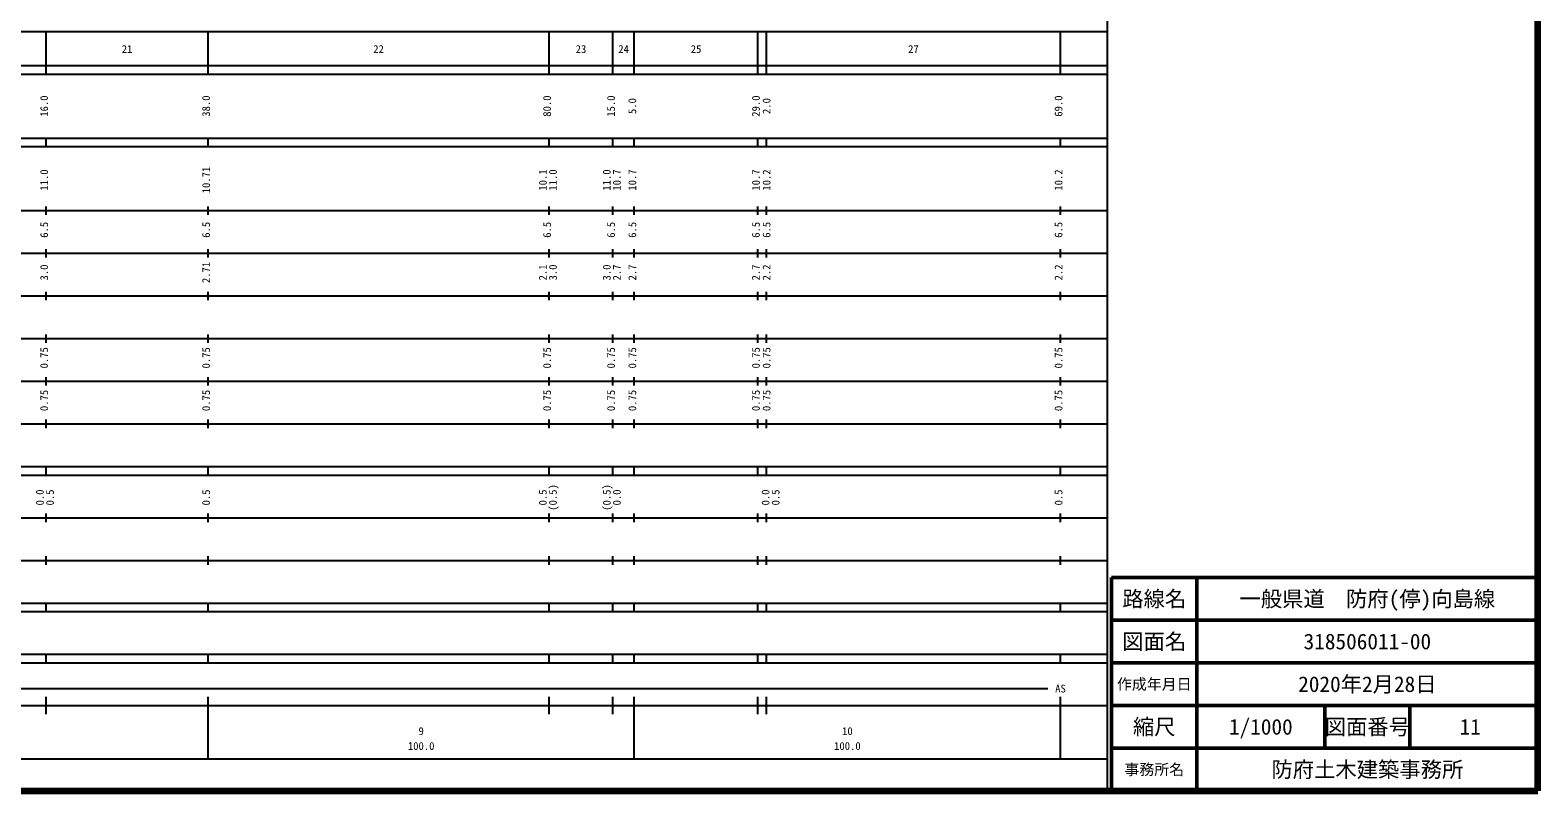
# Model space of a CAD drawing. Units: millimetres on the paper, enlarged 1000 times. Extents: x 40000 to 680000, y 20000 to 380000.
# Drawn here: x 326255 to 680000, y 20000 to 198295 of the extents above; entities that cross this region are included whole.
import ezdxf
from ezdxf.enums import TextEntityAlignment as Align

# ---------------------------------------------------------------- set-up
doc = ezdxf.new("R2010")
doc.units = ezdxf.units.MM
doc.header["$LTSCALE"] = 1000
for name, color, linetype, lineweight in [('M-TTL', 2, 'Continuous', 140), ('M-TTL-BAND', 7, 'Continuous', 25), ('M-TTL-FRAM', 2, 'Continuous', 50), ('M-TTL-LINE', 7, 'Continuous', 50)]:
    doc.layers.add(name, color=color, linetype=linetype, lineweight=lineweight)
doc.layers.add('M-TTL-TXT', color=7, linetype='Continuous')
doc.styles.add('ＭＳ ゴシック', font='')
doc.styles.get('ＭＳ ゴシック').set_extended_font_data('MS Gothic')

msp = doc.modelspace()

# ---------------------------------------------------------------- linework, layer by layer
at = {"layer": 'M-TTL'}
for p, q in [((680000, 20000), (680000, 380000)), ((40000, 20000), (680000, 20000))]:
    msp.add_line(p, q, dxfattribs=at)
at = {"layer": 'M-TTL-BAND'}
for p, q in [((579000, 20000), (579000, 370000)), ((68000, 198000), (579000, 198000)), ((330000, 188000), (330000, 198000)), ((368000, 188000), (368000, 198000)), ((448000, 188000), (448000, 198000)), ((463000, 188000), (463000, 198000)), ((468000, 188000), (468000, 198000)), ((497000, 188000), (497000, 198000)), ((499000, 188000), (499000, 198000)), ((568000, 188000), (568000, 198000)), ((40000, 190000), (579000, 190000)), ((40000, 188000), (579000, 188000)), ((40000, 173000), (579000, 173000)), ((40000, 171000), (579000, 171000)), ((330000, 171000), (330000, 173000)), ((368000, 171000), (368000, 173000)), ((448000, 171000), (448000, 173000)), ((463000, 171000), (463000, 173000)), ((468000, 171000), (468000, 173000)), ((497000, 171000), (497000, 173000)), ((499000, 171000), (499000, 173000)), ((568000, 171000), (568000, 173000)), ((40000, 156000), (579000, 156000)), ((330000, 155000), (330000, 157000)), ((368000, 155000), (368000, 157000)), ((448000, 155000), (448000, 157000)), ((463000, 155000), (463000, 157000)), ((468000, 155000), (468000, 157000)), ((497000, 155000), (497000, 157000)), ((499000, 155000), (499000, 157000)), ((568000, 155000), (568000, 157000)), ((46000, 146000), (579000, 146000)), ((330000, 145000), (330000, 147000)), ((368000, 145000), (368000, 147000)), ((448000, 145000), (448000, 147000)), ((463000, 145000), (463000, 147000)), ((468000, 145000), (468000, 147000)), ((497000, 145000), (497000, 147000)), ((499000, 145000), (499000, 147000)), ((568000, 145000), (568000, 147000)), ((52000, 136000), (579000, 136000)), ((330000, 135000), (330000, 137000)), ((368000, 135000), (368000, 137000)), ((448000, 135000), (448000, 137000)), ((463000, 135000), (463000, 137000)), ((468000, 135000), (468000, 137000)), ((497000, 135000), (497000, 137000)), ((499000, 135000), (499000, 137000)), ((568000, 135000), (568000, 137000)), ((46000, 126000), (579000, 126000)), ((330000, 125000), (330000, 127000)), ((368000, 125000), (368000, 127000)), ((448000, 125000), (448000, 127000)), ((463000, 125000), (463000, 127000)), ((468000, 125000), (468000, 127000)), ((497000, 125000), (497000, 127000)), ((499000, 125000), (499000, 127000)), ((568000, 125000), (568000, 127000)), ((330000, 115000), (330000, 117000)), ((368000, 115000), (368000, 117000)), ((448000, 115000), (448000, 117000)), ((463000, 115000), (463000, 117000)), ((468000, 115000), (468000, 117000)), ((497000, 115000), (497000, 117000)), ((499000, 115000), (499000, 117000)), ((568000, 115000), (568000, 117000)), ((52000, 116000), (579000, 116000)), ((330000, 105000), (330000, 107000)), ((368000, 105000), (368000, 107000)), ((448000, 105000), (448000, 107000)), ((463000, 105000), (463000, 107000)), ((468000, 105000), (468000, 107000)), ((497000, 105000), (497000, 107000)), ((499000, 105000), (499000, 107000)), ((568000, 105000), (568000, 107000)), ((46000, 106000), (579000, 106000)), ((40000, 96000), (579000, 96000)), ((330000, 94000), (330000, 96000)), ((368000, 94000), (368000, 96000)), ((448000, 94000), (448000, 96000)), ((463000, 94000), (463000, 96000)), ((468000, 94000), (468000, 96000)), ((497000, 94000), (497000, 96000)), ((499000, 94000), (499000, 96000)), ((568000, 94000), (568000, 96000)), ((40000, 94000), (579000, 94000)), ((330000, 83000), (330000, 85000)), ((368000, 83000), (368000, 85000)), ((448000, 83000), (448000, 85000)), ((463000, 83000), (463000, 85000)), ((468000, 83000), (468000, 85000)), ((497000, 83000), (497000, 85000)), ((499000, 83000), (499000, 85000)), ((568000, 83000), (568000, 85000)), ((49000, 84000), (579000, 84000)), ((330000, 73000), (330000, 75000)), ((368000, 73000), (368000, 75000)), ((448000, 73000), (448000, 75000)), ((463000, 73000), (463000, 75000)), ((468000, 73000), (468000, 75000)), ((497000, 73000), (497000, 75000)), ((499000, 73000), (499000, 75000)), ((568000, 73000), (568000, 75000)), ((40000, 74000), (579000, 74000)), ((40000, 64000), (579000, 64000)), ((330000, 62000), (330000, 64000)), ((368000, 62000), (368000, 64000)), ((448000, 62000), (448000, 64000)), ((463000, 62000), (463000, 64000)), ((468000, 62000), (468000, 64000)), ((497000, 62000), (497000, 64000)), ((499000, 62000), (499000, 64000)), ((568000, 62000), (568000, 64000)), ((40000, 62000), (579000, 62000)), ((40000, 52000), (579000, 52000)), ((40000, 50000), (579000, 50000)), ((330000, 50000), (330000, 52000)), ((368000, 50000), (368000, 52000)), ((448000, 50000), (448000, 52000)), ((463000, 50000), (463000, 52000)), ((468000, 50000), (468000, 52000)), ((497000, 50000), (497000, 52000)), ((499000, 50000), (499000, 52000)), ((568000, 50000), (568000, 52000)), ((153500, 44000), (565000, 44000)), ((40000, 40000), (579000, 40000)), ((330000, 38000), (330000, 42000)), ((368000, 27500), (368000, 42000)), ((448000, 38000), (448000, 42000)), ((463000, 38000), (463000, 42000)), ((468000, 27500), (468000, 42000)), ((497000, 38000), (497000, 42000)), ((499000, 38000), (499000, 42000)), ((568000, 27500), (568000, 42000)), ((68000, 27500), (579000, 27500))]:
    msp.add_line(p, q, dxfattribs=at)
at = {"layer": 'M-TTL-FRAM'}
for p, q in [((680000, 70000), (580000, 70000)), ((580000, 70000), (580000, 20000))]:
    msp.add_line(p, q, dxfattribs=at)
at = {"layer": 'M-TTL-LINE'}
for p, q in [((600000, 70000), (600000, 20000)), ((680000, 60000), (580000, 60000)), ((680000, 50000), (580000, 50000)), ((680000, 40000), (580000, 40000)), ((630000, 40000), (630000, 30000)), ((650000, 40000), (650000, 30000)), ((680000, 30000), (580000, 30000))]:
    msp.add_line(p, q, dxfattribs=at)

# ---------------------------------------------------------------- texts
at = {"layer": 'M-TTL-BAND', "style": 'ＭＳ ゴシック'}
for s, p in [('21', (349000, 192405)), ('22', (408000, 192405)), ('23', (455500, 192405)), ('24', (465500, 192405)), ('25', (482500, 192405)), ('27', (533500, 192405)), ('AS', (568000, 42500)), ('9', (418000, 32523)), ('10', (518000, 32523)), ('100.0', (418000, 29033)), ('100.0', (518000, 29033))]:
    msp.add_text(s, height=1833, dxfattribs=at).set_placement(p, align=Align.BOTTOM_CENTER)
for s, p in [('16.0', (331000, 180500)), ('38.0', (369000, 180500)), ('80.0', (449000, 180500)), ('15.0', (464000, 180500)), ('5.0', (469000, 180500)), ('29.0', (498000, 180500)), ('2.0', (500500, 180500)), ('69.0', (569000, 180500)), ('11.0', (331000, 163174)), ('10.71', (369000, 163174)), ('10.1', (448000, 163174)), ('11.0', (450370, 163174)), ('11.0', (463000, 163174)), ('10.7', (465370, 163174)), ('10.7', (469000, 163174)), ('10.7', (498000, 163174)), ('10.2', (500500, 163174)), ('10.2', (569000, 163174)), ('6.5', (331000, 151500)), ('6.5', (369000, 151500)), ('6.5', (449000, 151500)), ('6.5', (464000, 151500)), ('6.5', (469000, 151500)), ('6.5', (498000, 151500)), ('6.5', (500500, 151500)), ('6.5', (569000, 151500)), ('3.0', (331000, 141500)), ('2.71', (369000, 141500)), ('2.1', (448000, 141500)), ('3.0', (450370, 141500)), ('3.0', (463000, 141500)), ('2.7', (465370, 141500)), ('2.7', (469000, 141500)), ('2.7', (498000, 141500)), ('2.2', (500500, 141500)), ('2.2', (569000, 141500)), ('0.75', (331000, 121500)), ('0.75', (369000, 121500)), ('0.75', (449000, 121500)), ('0.75', (464000, 121500)), ('0.75', (469000, 121500)), ('0.75', (498000, 121500)), ('0.75', (500500, 121500)), ('0.75', (569000, 121500)), ('0.75', (331000, 111500)), ('0.75', (369000, 111500)), ('0.75', (449000, 111500)), ('0.75', (464000, 111500)), ('0.75', (469000, 111500)), ('0.75', (498000, 111500)), ('0.75', (500500, 111500)), ('0.75', (569000, 111500)), ('0.0', (330000, 88764)), ('0.5', (332370, 88764)), ('0.5', (369000, 88764)), ('0.5', (448000, 88764)), ('(0.5)', (450370, 88764)), ('(0.5)', (463000, 88764)), ('0.0', (465370, 88764)), ('0.0', (500250, 88764)), ('0.5', (502620, 88764)), ('0.5', (569000, 88764))]:
    msp.add_text(s, height=1833, rotation=90, dxfattribs=at).set_placement(p, align=Align.BOTTOM_CENTER)
at = {"layer": 'M-TTL-TXT', "style": 'ＭＳ ゴシック'}
for s, height, p in [('路線名', 3666, (590000, 65000)), ('路線名', 3666, (590000, 65000)), ('一般県道\u3000防府(停)向島線', 3666, (640000, 65000)), ('図面名', 3666, (590000, 55000)), ('図面名', 3666, (590000, 55000)), ('318506011-00', 3666, (640000, 55000)), ('作成年月日', 2566, (590000, 45000)), ('作成年月日', 2566, (590000, 45000)), ('2020年2月28日', 3666, (640000, 45000)), ('縮尺', 3666, (590000, 35000)), ('縮尺', 3666, (590000, 35000)), ('1/1000', 3666, (615000, 35000)), ('図面番号', 3666, (640000, 35000)), ('図面番号', 3666, (640000, 35000)), ('11', 3666, (664125, 35000)), ('事務所名', 2566, (590000, 25000)), ('事務所名', 2566, (590000, 25000)), ('防府土木建築事務所', 3666, (640000, 25000))]:
    msp.add_text(s, height=height, dxfattribs=at).set_placement(p, align=Align.MIDDLE_CENTER)

doc.saveas('drawing.dxf')
